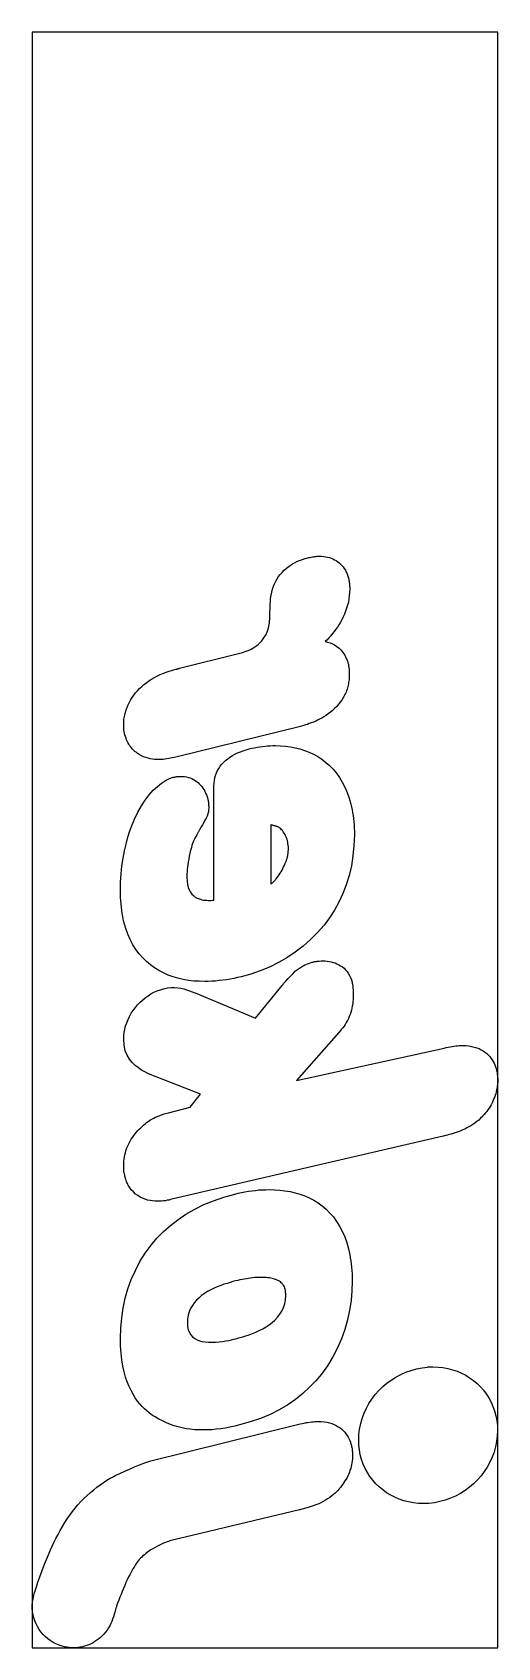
# Model space of a CAD drawing. Header units: millimetres. Extents: x 0 to 343, y 0 to 1190.
import ezdxf

# ---------------------------------------------------------------- set-up
doc = ezdxf.new("R2010")
doc.units = ezdxf.units.MM
doc.layers.add('CUT', color=7, linetype='Continuous')
doc.layers.add('ROLL', color=1, linetype='Continuous')

msp = doc.modelspace()

# ---------------------------------------------------------------- linework, layer by layer
at = {"layer": 'CUT'}
for points in [[(100.6, 655), (99.2, 654.8), (97.8, 654.6), (96.4, 654.4), (94.9, 654.3), (93.4, 654.3), (91.8, 654.3), (90.1, 654.4), (88.5, 654.6), (86.9, 654.8), (85.3, 655.2), (83.7, 655.7), (82.1, 656.3), (80.5, 657), (78.9, 657.9), (77.4, 658.9), (76.5, 659.6), (75.6, 660.3), (74.7, 661.1), (73.9, 662), (73.1, 662.8), (72.4, 663.8), (71.7, 664.7), (71.1, 665.7), (70.5, 666.8), (70, 667.8), (69.5, 668.9), (69.1, 670.1), (68.7, 671.2), (68.3, 672.4), (68, 673.6), (67.8, 674.8), (67.6, 676), (67.5, 677.3), (67.4, 678.5), (67.4, 679.8), (67.4, 681.8), (67.6, 683.9), (68, 686), (68.4, 688), (69, 690.1), (69.7, 692.1), (70.5, 694.1), (71.5, 696.1), (72.5, 698), (73.7, 699.9), (74.9, 701.6), (76.2, 703.3), (77.6, 704.9), (79.1, 706.5), (80.7, 708), (82.3, 709.5), (84.1, 710.9), (86, 712.2), (87.9, 713.5), (90, 714.7), (90, 714.7), (90, 714.7), (90, 714.7), (90.1, 714.7), (90.1, 714.8), (90.1, 714.8), (90.1, 714.8), (90.1, 714.8), (90.2, 714.8), (90.2, 714.8), (91.7, 715.7), (93.3, 716.4), (94.8, 717.1), (96.4, 717.7), (97.9, 718.3), (99.5, 718.9), (101, 719.4), (102.6, 719.8), (104.2, 720.3), (105.7, 720.8), (105.9, 720.8), (106, 720.8), (106.1, 720.9), (106.3, 720.9), (106.5, 720.9), (106.7, 721), (106.9, 721.1), (107.3, 721.2), (107.6, 721.3), (108.1, 721.4), (108.1, 721.4), (108.1, 721.4), (108.2, 721.4), (108.2, 721.4), (108.2, 721.4), (108.2, 721.5), (108.3, 721.5), (108.3, 721.5), (108.3, 721.5), (108.4, 721.5), (151.9, 732.3), (153, 732.6), (154.3, 732.9), (155.6, 733.3), (157, 733.8), (158.4, 734.3), (159.8, 734.9), (161.3, 735.6), (162.7, 736.4), (164.1, 737.2), (165.5, 738.2), (166.8, 739.3), (168, 740.4), (169.2, 741.7), (170.3, 743.2), (171.3, 744.7), (172.3, 746.4), (173.1, 748.3), (173.8, 750.4), (174.4, 752.6), (174.8, 755), (174.8, 755.4), (174.9, 756), (174.9, 756.7), (175, 757.5), (175, 758.4), (175.1, 759.3), (175.1, 760.3), (175.2, 761.4), (175.2, 762.5), (175.2, 763.6), (175.3, 764.8), (175.3, 766), (175.3, 767.1), (175.4, 768.2), (175.4, 769.3), (175.5, 770.2), (175.5, 771.1), (175.6, 771.9), (175.6, 772.5), (175.7, 772.9), (176, 775.3), (176.5, 777.6), (177.1, 779.8), (177.8, 781.9), (178.6, 783.8), (179.5, 785.7), (180.5, 787.4), (181.6, 789.1), (182.8, 790.6), (184.1, 792.1), (185.7, 793.8), (187.5, 795.3), (189.3, 796.7), (191.2, 797.9), (193.2, 799.1), (195.1, 800.1), (197.1, 800.9), (199.1, 801.7), (201.1, 802.3), (203, 802.8), (203.9, 803.1), (204.8, 803.2), (205.7, 803.4), (206.6, 803.6), (207.5, 803.7), (208.4, 803.8), (209.3, 803.9), (210.1, 804), (211, 804), (211.8, 804), (213.3, 804), (214.8, 803.9), (216.3, 803.7), (217.7, 803.4), (219, 803), (220.4, 802.6), (221.6, 802.1), (222.9, 801.5), (224.1, 800.8), (225.2, 800), (226.3, 799.2), (227.3, 798.3), (228.3, 797.3), (229.2, 796.2), (230, 795), (230.8, 793.8), (231.5, 792.4), (232.1, 791), (232.6, 789.4), (233.1, 787.8), (233.3, 787.1), (233.4, 786.3), (233.5, 785.6), (233.7, 784.8), (233.8, 784), (233.9, 783.1), (233.9, 782.3), (234, 781.5), (234, 780.6), (234, 779.7), (233.9, 777.3), (233.7, 775), (233.4, 772.6), (233, 770.3), (232.4, 768), (231.7, 765.8), (230.9, 763.6), (230.1, 761.4), (229.1, 759.3), (228.1, 757.2), (227.1, 755.4), (226, 753.6), (224.9, 751.9), (223.7, 750.2), (222.5, 748.5), (221.2, 747), (220, 745.4), (218.7, 743.9), (217.3, 742.5), (216, 741.2), (217.7, 740.8), (219.5, 740.2), (221.2, 739.5), (222.9, 738.7), (224.6, 737.6), (226.1, 736.3), (227.6, 734.8), (229, 733.1), (230.3, 731.1), (231.5, 728.8), (231.5, 728.8), (231.5, 728.8), (231.5, 728.7), (231.5, 728.7), (231.5, 728.7), (231.5, 728.7), (231.5, 728.7), (231.5, 728.6), (231.5, 728.6), (231.6, 728.6), (231.8, 728), (232.1, 727.4), (232.3, 726.8), (232.5, 726.2), (232.7, 725.5), (232.8, 724.9), (233, 724.3), (233.1, 723.6), (233.2, 723), (233.3, 722.3), (233.4, 721.7), (233.5, 721), (233.5, 720.4), (233.6, 719.8), (233.6, 719.2), (233.6, 718.5), (233.7, 717.9), (233.7, 717.3), (233.7, 716.7), (233.7, 716), (233.7, 715.1), (233.6, 714.1), (233.5, 713.1), (233.4, 712.1), (233.2, 711.1), (233.1, 710), (232.8, 709), (232.6, 708), (232.3, 707), (232, 706), (231.7, 705), (231.3, 704), (230.9, 703), (230.4, 702.1), (230, 701.2), (229.5, 700.2), (229, 699.4), (228.4, 698.5), (227.8, 697.6), (227.2, 696.8), (225.8, 695), (224.4, 693.4), (222.9, 691.9), (221.4, 690.4), (219.8, 689.1), (218.2, 687.9), (216.6, 686.8), (215, 685.8), (213.4, 684.8), (211.8, 683.9), (210.3, 683.2), (208.7, 682.4), (207.2, 681.8), (205.7, 681.2), (204.2, 680.7), (202.8, 680.2), (201.5, 679.8), (200.2, 679.4), (198.9, 679), (197.8, 678.7), (106.8, 656.3), (105.7, 656), (104.5, 655.8), (103.2, 655.5), (101.9, 655.2), (100.6, 655)], [(138.6, 649.3), (139.8, 650.8), (141, 652.2), (142.5, 653.6), (144.1, 654.8), (145.7, 656.1), (147.5, 657.2), (149.4, 658.2), (151.3, 659.2), (153.4, 660), (155.5, 660.8), (157.7, 661.5), (159.9, 662.2), (161.9, 662.6), (163.8, 663), (165.7, 663.3), (167.7, 663.7), (169.6, 663.9), (171.6, 664.1), (173.5, 664.3), (175.4, 664.4), (177.4, 664.5), (179.3, 664.5), (183, 664.4), (186.7, 664.2), (190.3, 663.7), (193.8, 663), (197.3, 662.1), (200.7, 661), (204.1, 659.7), (207.3, 658.2), (210.4, 656.4), (213.4, 654.5), (216.4, 652.2), (219.1, 649.8), (221.7, 647.1), (224.2, 644.2), (226.4, 641), (228.5, 637.6), (230.4, 634), (232.1, 630), (233.6, 625.9), (234.9, 621.4), (235.3, 619.4), (235.7, 617.3), (236.1, 615.2), (236.5, 613), (236.7, 610.8), (237, 608.5), (237.2, 606.1), (237.3, 603.7), (237.4, 601.3), (237.4, 598.8), (237.1, 590.9), (236.4, 583.3), (235.2, 575.9), (233.5, 568.8), (231.4, 562), (228.9, 555.5), (226, 549.3), (222.7, 543.3), (219, 537.7), (215.1, 532.3), (210.3, 526.8), (205.1, 521.6), (199.6, 516.7), (193.8, 512.3), (187.7, 508.3), (181.4, 504.7), (174.8, 501.4), (168, 498.6), (161, 496.2), (153.9, 494.2), (151.2, 493.6), (148.5, 493), (145.8, 492.5), (143.1, 492.1), (140.4, 491.7), (137.7, 491.4), (135, 491.1), (132.3, 490.9), (129.7, 490.8), (127.1, 490.8), (123, 490.9), (119, 491.1), (115.1, 491.6), (111.2, 492.3), (107.4, 493.2), (103.8, 494.2), (100.2, 495.5), (96.7, 497.1), (93.4, 498.8), (90.2, 500.8), (87.1, 503), (84.1, 505.4), (81.4, 508.2), (78.8, 511.1), (76.4, 514.3), (74.2, 517.8), (72.2, 521.6), (70.4, 525.6), (68.9, 529.9), (67.6, 534.6), (67.1, 536.6), (66.7, 538.7), (66.3, 540.9), (66, 543.1), (65.7, 545.4), (65.4, 547.8), (65.2, 550.2), (65.1, 552.6), (65, 555.2), (65, 557.7), (65.1, 564), (65.5, 570), (66.1, 575.9), (66.9, 581.5), (67.9, 586.9), (69.1, 592), (70.5, 597), (72, 601.7), (73.6, 606.1), (75.4, 610.3), (77.9, 615.5), (80.5, 620.2), (83.3, 624.4), (86.2, 628.2), (89.2, 631.6), (92.2, 634.5), (95.2, 636.9), (98.2, 638.8), (101.1, 640.2), (103.9, 641.2), (104.4, 641.3), (105, 641.4), (105.5, 641.6), (106.1, 641.6), (106.6, 641.7), (107.2, 641.8), (107.7, 641.9), (108.3, 641.9), (108.8, 641.9), (109.4, 641.9), (110.8, 641.9), (112.2, 641.7), (113.6, 641.5), (115, 641.1), (116.3, 640.7), (117.6, 640.2), (118.8, 639.6), (120, 638.9), (121.1, 638.1), (122.2, 637.3), (123.1, 636.4), (124.1, 635.4), (125, 634.4), (125.8, 633.3), (126.5, 632.1), (127.2, 630.9), (127.8, 629.6), (128.4, 628.3), (128.9, 626.9), (129.3, 625.4), (129.4, 624.8), (129.6, 624.1), (129.7, 623.5), (129.8, 622.8), (129.9, 622.1), (130, 621.4), (130, 620.7), (130.1, 620), (130.1, 619.3), (130.1, 618.6), (130, 617.2), (129.8, 615.7), (129.3, 614.2), (128.8, 612.6), (128.1, 611.1), (127.3, 609.5), (126.4, 607.8), (125.5, 606.2), (124.5, 604.6), (123.5, 602.9), (123.3, 602.6), (123.1, 602.2), (122.9, 601.9), (122.7, 601.5), (122.5, 601.1), (122.2, 600.7), (122, 600.3), (121.7, 599.9), (121.5, 599.4), (121.2, 598.9), (120.5, 597.7), (119.9, 596.4), (119.3, 595.1), (118.7, 593.7), (118.2, 592.4), (117.7, 590.9), (117.3, 589.5), (116.9, 588.1), (116.5, 586.6), (116.2, 585.2), (115.7, 583), (115.3, 580.9), (114.9, 578.8), (114.6, 576.8), (114.4, 574.9), (114.2, 573.2), (114.1, 571.5), (114, 570), (114, 568.7), (113.9, 567.5), (114.1, 564.7), (114.4, 562.2), (115, 560.1), (115.7, 558.2), (116.6, 556.5), (117.7, 555.1), (118.9, 554), (120.1, 553), (121.5, 552.2), (122.9, 551.6), (124, 551.3), (125.1, 551), (126.3, 550.8), (127.4, 550.7), (128.6, 550.6), (129.7, 550.5), (130.8, 550.5), (131.9, 550.5), (132.9, 550.6), (133.9, 550.6), (133.9, 634.7), (134, 636.8), (134.2, 638.8), (134.6, 640.7), (135.1, 642.6), (135.8, 644.4), (136.6, 646.1), (137.5, 647.7), (138.6, 649.3)], [(179, 565.5), (179.4, 565.9), (179.7, 566.3), (180.5, 567.3), (181.3, 568.3), (182, 569.4), (182.7, 570.5), (183.4, 571.6), (184.1, 572.8), (184.7, 574), (185.3, 575.3), (185.9, 576.5), (186.5, 577.8), (186.5, 577.9), (186.7, 578.4), (186.9, 578.8), (187.1, 579.3), (187.3, 579.8), (187.5, 580.3), (187.6, 580.8), (187.8, 581.3), (187.9, 581.8), (188.1, 582.4), (188.2, 582.9), (188.3, 583.5), (188.4, 584), (188.5, 584.6), (188.6, 585.1), (188.7, 585.7), (188.7, 586.3), (188.7, 586.9), (188.8, 587.5), (188.8, 588.1), (188.8, 588.7), (188.8, 589.9), (188.7, 591.2), (188.5, 592.3), (188.3, 593.5), (188.1, 594.5), (187.8, 595.5), (187.5, 596.5), (187.1, 597.4), (186.7, 598.2), (186.3, 599), (185.7, 600.1), (185, 601), (184.4, 601.9), (183.7, 602.6), (183.1, 603.2), (182.5, 603.8), (182, 604.2), (181.5, 604.5), (181.1, 604.7), (180.8, 604.8), (180.6, 604.8), (180.5, 604.9), (180.4, 604.9), (180.3, 604.9), (180.2, 605), (180.1, 605), (179.9, 605.1), (179.8, 605.1), (179.6, 605.2), (179.3, 605.3), (179.1, 605.3), (178.7, 605.4), (178.3, 605.5), (177.9, 605.6), (177.6, 605.7), (177.3, 605.8), (177, 605.9), (176.7, 606), (176.4, 606), (176.1, 606.1), (175.8, 606.1), (175.8, 562.4), (176.2, 562.7), (176.6, 563.1), (177, 563.5), (177.4, 563.8), (177.8, 564.2), (178.2, 564.6), (178.6, 565), (179, 565.5)], [(303, 376.8), (303, 376.8), (303, 376.8), (102.9, 330.3), (101.9, 330.1), (100.8, 329.8), (99.5, 329.6), (98.2, 329.3), (96.7, 329.2), (95.2, 329), (93.7, 328.9), (92.1, 328.9), (90.4, 328.9), (88.7, 329.1), (86.9, 329.4), (85, 329.8), (83.1, 330.3), (81.3, 331.1), (79.5, 331.9), (77.8, 333), (76.1, 334.2), (74.5, 335.7), (73, 337.4), (71.6, 339.3), (71.2, 340), (70.8, 340.7), (70.4, 341.3), (70.1, 342), (69.8, 342.8), (69.5, 343.5), (69.2, 344.3), (68.9, 345), (68.7, 345.8), (68.5, 346.6), (68.2, 347.4), (68.1, 348.2), (67.9, 349), (67.7, 349.9), (67.6, 350.7), (67.5, 351.5), (67.5, 352.4), (67.4, 353.3), (67.4, 354.1), (67.4, 355), (67.4, 356.7), (67.5, 358.3), (67.7, 359.9), (67.9, 361.5), (68.2, 363), (68.6, 364.5), (69, 365.9), (69.5, 367.4), (70, 368.7), (70.6, 370.1), (71.4, 371.7), (72.2, 373.2), (73, 374.6), (74, 376), (74.9, 377.3), (75.9, 378.6), (76.9, 379.8), (77.9, 380.9), (78.9, 382), (79.9, 383), (81, 384), (82.1, 385), (83.2, 385.9), (84.3, 386.8), (85.4, 387.6), (86.4, 388.3), (87.5, 389), (88.5, 389.6), (89.5, 390.1), (90.6, 390.7), (91.6, 391.1), (92.5, 391.6), (93.5, 391.9), (94.5, 392.3), (95.4, 392.6), (96.4, 393), (97.3, 393.3), (98.3, 393.5), (99.2, 393.8), (100.1, 394.1), (100.2, 394.1), (100.2, 394.1), (100.2, 394.1), (100.2, 394.1), (100.3, 394.1), (100.3, 394.1), (100.3, 394.1), (100.3, 394.1), (100.4, 394.1), (100.4, 394.1), (116.3, 398.1), (123.9, 407.7), (85.7, 422.8), (85.7, 422.8), (85.7, 422.8), (85.6, 422.8), (85.6, 422.8), (85.6, 422.8), (85.5, 422.9), (85.5, 422.9), (85.4, 422.9), (85.4, 422.9), (85.4, 422.9), (85.3, 422.9), (85.1, 423), (82.9, 424.2), (80.6, 425.5), (78.2, 427.1), (75.8, 428.9), (73.6, 431), (71.6, 433.5), (69.9, 436.4), (68.5, 439.8), (67.7, 443.8), (67.4, 448.3), (67.5, 450.7), (67.7, 453.1), (68.2, 455.6), (68.8, 458), (69.7, 460.4), (70.6, 462.8), (71.7, 465.1), (73, 467.4), (74.4, 469.5), (76, 471.6), (77.6, 473.6), (79.4, 475.4), (81.2, 477.1), (83.2, 478.7), (85.3, 480.2), (87.4, 481.6), (89.7, 482.8), (92, 483.8), (94.4, 484.7), (96.8, 485.4), (99.7, 486), (102.3, 486.3), (104.9, 486.3), (107.3, 486.2), (109.5, 485.8), (111.7, 485.3), (113.8, 484.7), (115.9, 484), (117.8, 483.2), (119.8, 482.5), (119.9, 482.4), (119.9, 482.4), (120, 482.4), (120, 482.4), (120, 482.4), (120, 482.4), (120, 482.4), (120, 482.4), (120.1, 482.3), (120.1, 482.3), (120.1, 482.3), (164.6, 463.7), (184.3, 487.9), (184.7, 488.3), (184.9, 488.6), (184.9, 488.6), (185, 488.8), (185.3, 489.2), (186.9, 491), (188.6, 492.9), (190.3, 494.8), (192.2, 496.7), (194.1, 498.5), (196.2, 500.1), (198.4, 501.6), (200.9, 503), (203.5, 504.1), (206.3, 505), (206.8, 505.1), (207.4, 505.2), (207.9, 505.3), (208.4, 505.4), (208.9, 505.5), (209.4, 505.6), (209.9, 505.7), (210.4, 505.7), (210.9, 505.8), (211.4, 505.8), (212.9, 505.9), (214.4, 505.9), (215.9, 505.9), (217.4, 505.7), (218.8, 505.5), (220.3, 505.2), (221.8, 504.8), (223.2, 504.4), (224.6, 503.8), (225.9, 503.1), (227.3, 502.3), (228.6, 501.5), (229.8, 500.5), (230.9, 499.4), (232, 498.1), (232.9, 496.8), (233.8, 495.3), (234.6, 493.8), (235.2, 492.1), (235.7, 490.3), (235.8, 489.9), (235.9, 489.4), (236, 489), (236.1, 488.6), (236.1, 488.2), (236.2, 487.8), (236.3, 487.4), (236.3, 487), (236.4, 486.6), (236.4, 486.2), (236.5, 484.4), (236.6, 482.7), (236.6, 481), (236.6, 479.3), (236.5, 477.6), (236.4, 476), (236.2, 474.4), (235.9, 472.7), (235.6, 471.2), (235.2, 469.6), (234.8, 468), (234.3, 466.5), (233.7, 465), (233, 463.5), (232.3, 462.1), (231.5, 460.6), (230.7, 459.2), (229.8, 457.9), (228.8, 456.6), (227.7, 455.3), (227.7, 455.2), (194.7, 417.8), (303.5, 441.7), (305, 442.1), (306.5, 442.4), (308, 442.7), (309.4, 442.9), (310.8, 443.1), (312.1, 443.3), (313.4, 443.4), (314.7, 443.5), (315.9, 443.6), (317.1, 443.6), (319.5, 443.5), (321.7, 443.3), (323.8, 443), (325.8, 442.5), (327.6, 442), (329.3, 441.3), (330.9, 440.5), (332.4, 439.7), (333.7, 438.7), (335, 437.7), (336.1, 436.7), (337.2, 435.5), (338.1, 434.4), (339, 433.1), (339.7, 431.9), (340.4, 430.6), (341, 429.3), (341.5, 428), (341.9, 426.7), (342.3, 425.5), (342.4, 424.7), (342.6, 423.9), (342.7, 423.1), (342.8, 422.3), (342.9, 421.6), (343, 420.8), (343, 420.1), (343.1, 419.4), (343.1, 418.7), (343.1, 418), (343.1, 416.6), (343, 415.2), (342.8, 413.7), (342.6, 412.3), (342.3, 410.9), (342, 409.5), (341.6, 408.1), (341.2, 406.7), (340.7, 405.3), (340.1, 404), (339.6, 402.6), (338.9, 401.3), (338.2, 400), (337.5, 398.7), (336.7, 397.5), (335.9, 396.3), (335, 395.1), (334.1, 393.9), (333.2, 392.8), (332.2, 391.7), (332.1, 391.7), (332.1, 391.6), (332.1, 391.6), (332.1, 391.6), (332, 391.5), (332, 391.5), (332, 391.5), (332, 391.4), (331.9, 391.4), (331.9, 391.3), (330.5, 390), (329.1, 388.7), (327.7, 387.6), (326.3, 386.5), (324.8, 385.5), (323.4, 384.5), (321.9, 383.7), (320.4, 382.9), (318.9, 382.1), (317.4, 381.4), (316, 380.8), (314.6, 380.3), (313.2, 379.7), (311.7, 379.2), (310.3, 378.8), (308.8, 378.4), (307.4, 378), (306, 377.6), (304.5, 377.2), (303.1, 376.9), (303.1, 376.9), (303.1, 376.9), (303.1, 376.8), (303, 376.8), (303, 376.8), (303, 376.8), (303, 376.8), (303, 376.8)], [(164.5, 336.9), (167, 337.2), (169.6, 337.3), (172.1, 337.4), (174.6, 337.5), (178.5, 337.4), (182.4, 337.1), (186.2, 336.6), (190, 336), (193.7, 335.1), (197.3, 334.1), (200.8, 332.8), (204.2, 331.3), (207.5, 329.6), (210.7, 327.7), (213.7, 325.4), (216.6, 323), (219.4, 320.2), (222, 317.3), (224.3, 314), (226.5, 310.6), (228.5, 306.8), (230.3, 302.7), (231.8, 298.4), (233.1, 293.8), (233.6, 291.7), (234, 289.5), (234.4, 287.3), (234.8, 285), (235.1, 282.7), (235.3, 280.3), (235.5, 277.8), (235.7, 275.3), (235.8, 272.7), (235.8, 270.1), (235.6, 263), (235, 255.8), (233.9, 248.7), (232.4, 241.6), (230.4, 234.5), (228, 227.6), (225.1, 220.8), (221.6, 214.2), (217.7, 207.7), (213.2, 201.6), (209, 196.5), (204.4, 191.8), (199.5, 187.2), (194.1, 182.9), (188.3, 179), (182, 175.3), (175.4, 171.9), (168.3, 168.9), (160.7, 166.3), (152.7, 164.1), (149.2, 163.2), (145.7, 162.5), (142.3, 161.8), (138.9, 161.3), (135.6, 160.9), (132.3, 160.6), (129.1, 160.4), (125.9, 160.4), (122.8, 160.4), (119.7, 160.6), (116.6, 160.9), (113.5, 161.3), (110.5, 161.9), (107.6, 162.6), (104.6, 163.5), (101.8, 164.5), (98.9, 165.7), (96.1, 167), (93.4, 168.4), (90.7, 170.1), (89.2, 170.9), (87.7, 171.9), (86.1, 173.1), (84.5, 174.4), (82.8, 175.9), (81, 177.6), (79.3, 179.6), (77.6, 181.7), (75.9, 184.1), (74.3, 186.7), (72.8, 189.4), (71.4, 192.5), (70, 195.8), (68.8, 199.4), (67.7, 203.3), (66.8, 207.5), (66, 212.1), (65.5, 217), (65.1, 222.3), (65, 227.9), (65.2, 235.4), (65.9, 242.9), (67, 250.2), (68.5, 257.4), (70.5, 264.4), (73, 271.3), (76, 277.9), (79.4, 284.4), (83.2, 290.6), (87.6, 296.5), (91.9, 301.6), (96.7, 306.5), (101.8, 311), (107.4, 315.3), (113.3, 319.3), (119.7, 323), (126.4, 326.4), (133.6, 329.3), (141.2, 331.9), (149.3, 334.2), (151.8, 334.8), (154.3, 335.3), (156.8, 335.8), (159.4, 336.2), (161.9, 336.6), (164.5, 336.9)], [(159.8, 230.5), (162.3, 231.4), (164.8, 232.4), (167.3, 233.6), (169.9, 234.9), (172.4, 236.4), (174.6, 237.9), (176.8, 239.6), (178.9, 241.4), (180.8, 243.4), (182.5, 245.6), (184, 248), (185.2, 250.6), (186.1, 253.3), (186.7, 256.3), (186.8, 259.5), (186.8, 260.7), (186.7, 261.9), (186.6, 263), (186.4, 264), (186.1, 264.9), (185.8, 265.8), (185.4, 266.5), (185, 267.2), (184.5, 267.8), (184.1, 268.4), (183.5, 268.9), (182.9, 269.4), (182.3, 269.9), (181.6, 270.3), (180.9, 270.6), (180.1, 271), (179.4, 271.3), (178.5, 271.6), (177.7, 271.8), (176.9, 272), (175.8, 272.2), (174.8, 272.4), (173.7, 272.5), (172.6, 272.7), (171.4, 272.7), (170.2, 272.8), (169, 272.8), (167.8, 272.8), (166.5, 272.8), (165.2, 272.7), (163.8, 272.6), (162.3, 272.4), (160.9, 272.3), (159.4, 272), (157.8, 271.8), (156.3, 271.5), (154.7, 271.2), (153.1, 270.9), (151.4, 270.5), (149.8, 270.2), (147.8, 269.7), (145.8, 269.1), (143.6, 268.4), (141.2, 267.7), (138.9, 266.8), (136.4, 265.9), (134, 264.8), (131.6, 263.7), (129.2, 262.4), (126.9, 260.9), (124.8, 259.4), (122.9, 257.8), (121.1, 256.1), (119.4, 254.1), (118, 252.1), (116.7, 249.8), (115.7, 247.5), (114.9, 244.9), (114.4, 242.1), (114.3, 239.2), (114.5, 236.5), (115, 234.1), (115.8, 232.1), (116.9, 230.4), (118.2, 228.9), (119.8, 227.8), (121.5, 226.8), (123.3, 226.1), (125.3, 225.6), (127.4, 225.3), (130, 225.1), (132.5, 225), (135.1, 225.1), (137.7, 225.3), (140.2, 225.6), (142.6, 226), (144.8, 226.4), (146.8, 226.9), (148.6, 227.3), (150.1, 227.6), (151.6, 228), (153.3, 228.5), (155.3, 229), (157.5, 229.7), (159.8, 230.5)], [(264.6, 197.2), (268.1, 199.4), (271.6, 201.3), (275.3, 203), (279.2, 204.3), (283.2, 205.4), (287.3, 206.2), (291.4, 206.7), (291.8, 206.8), (292.2, 206.8), (292.5, 206.8), (292.9, 206.8), (293.3, 206.8), (293.7, 206.8), (294.1, 206.8), (294.5, 206.8), (294.9, 206.8), (295.3, 206.8), (299.1, 206.7), (302.7, 206.3), (306.3, 205.7), (309.8, 204.8), (313.1, 203.6), (316.4, 202.3), (319.5, 200.7), (322.4, 198.9), (325.2, 196.8), (327.9, 194.6), (330.3, 192.2), (332.6, 189.6), (334.7, 186.9), (336.6, 184), (338.2, 180.9), (339.6, 177.7), (340.8, 174.4), (341.8, 170.9), (342.5, 167.4), (342.9, 163.7), (342.9, 163.4), (343, 163), (343, 162.7), (343, 162.3), (343, 162), (343, 161.6), (343, 161.2), (343, 160.9), (343, 160.5), (343, 160.1), (342.8, 156), (342.3, 151.9), (341.5, 147.9), (340.4, 144.1), (339, 140.3), (337.3, 136.6), (335.4, 133.1), (333.2, 129.8), (330.8, 126.6), (328.1, 123.6), (325.3, 120.8), (322.2, 118.2), (319, 115.8), (315.6, 113.6), (312, 111.7), (308.3, 110.1), (304.4, 108.7), (300.5, 107.6), (296.4, 106.8), (292.2, 106.3), (291.8, 106.3), (291.5, 106.2), (291.1, 106.2), (290.7, 106.2), (290.3, 106.2), (290, 106.2), (289.6, 106.2), (289.1, 106.2), (288.7, 106.2), (288.3, 106.2), (284.6, 106.3), (280.9, 106.7), (277.3, 107.4), (273.9, 108.3), (270.5, 109.4), (267.3, 110.8), (264.2, 112.4), (261.2, 114.2), (258.4, 116.2), (255.8, 118.4), (253.3, 120.8), (251, 123.4), (248.9, 126.1), (247.1, 129), (245.4, 132.1), (244, 135.3), (242.8, 138.6), (241.8, 142.1), (241.1, 145.7), (240.7, 149.3), (240.7, 149.7), (240.7, 150), (240.7, 150.3), (240.6, 150.7), (240.6, 151), (240.6, 151.4), (240.6, 151.8), (240.6, 152.2), (240.6, 152.5), (240.6, 152.9), (240.8, 157.1), (241.3, 161.1), (242.1, 165.1), (243.2, 168.9), (244.6, 172.7), (246.3, 176.4), (248.2, 179.9), (250.4, 183.2), (252.8, 186.4), (255.5, 189.5), (258.3, 192.3), (261.4, 194.8), (264.6, 197.2)], [(61.1, 27.2), (61, 26.7), (60.8, 26.2), (60.3, 24.5), (59.8, 22.8), (59.2, 21.1), (58.6, 19.4), (57.9, 17.8), (57.1, 16.2), (56.2, 14.6), (55.2, 13), (54, 11.5), (52.7, 9.9), (51.5, 8.7), (50.3, 7.5), (49, 6.5), (47.6, 5.5), (46.2, 4.5), (44.8, 3.7), (43.3, 2.9), (41.8, 2.2), (40.2, 1.6), (38.6, 1.1), (37, 0.7), (35.4, 0.4), (33.8, 0.2), (32.1, 0), (30.5, 0), (28.8, 0), (27.1, 0.2), (25.4, 0.4), (23.7, 0.7), (22.1, 1.1), (19.7, 1.9), (17.4, 2.8), (15.3, 3.9), (13.3, 5.2), (11.4, 6.6), (9.6, 8.2), (7.9, 9.8), (6.4, 11.6), (5.1, 13.5), (3.9, 15.5), (2.8, 17.6), (1.9, 19.7), (1.2, 21.9), (0.6, 24.2), (0.2, 26.5), (0, 28.9), (0, 31.3), (0.2, 33.7), (0.6, 36.1), (1.1, 38.5), (1.5, 39.9), (2.1, 42), (3, 44.8), (4.1, 48.3), (5.5, 52.3), (7.2, 56.8), (9, 61.6), (11.1, 66.8), (13.4, 72.1), (16, 77.5), (17.4, 80.5), (19, 83.5), (20.6, 86.4), (22.3, 89.3), (24, 92.2), (25.8, 95), (27.7, 97.7), (29.6, 100.3), (31.5, 102.9), (33.6, 105.3), (35.8, 107.7), (38.1, 110), (40.5, 112.2), (42.8, 114.3), (45.3, 116.3), (47.7, 118.2), (50.1, 120), (52.5, 121.7), (55, 123.3), (57.4, 124.8), (59.1, 125.7), (61.6, 127), (64.6, 128.4), (68.1, 130), (71.7, 131.6), (75.4, 133.2), (79, 134.7), (82.3, 135.9), (85.1, 137), (87.3, 137.6), (197.4, 164.8), (198.9, 165.2), (200.4, 165.5), (201.8, 165.8), (203.2, 166), (204.5, 166.2), (205.9, 166.4), (207.1, 166.5), (208.4, 166.6), (209.6, 166.7), (210.7, 166.7), (213, 166.6), (215.2, 166.4), (217.2, 166.1), (219.1, 165.6), (220.9, 165.1), (222.6, 164.4), (224.1, 163.6), (225.5, 162.8), (226.9, 161.9), (228.1, 160.9), (229.2, 159.9), (230.3, 158.8), (231.2, 157.6), (232, 156.4), (232.8, 155.2), (233.4, 154), (234, 152.7), (234.5, 151.5), (234.9, 150.2), (235.2, 149), (235.4, 148.2), (235.6, 147.4), (235.7, 146.6), (235.8, 145.9), (235.9, 145.1), (236, 144.4), (236.1, 143.7), (236.1, 143), (236.1, 142.4), (236.1, 141.8), (236.1, 140.4), (236, 139), (235.8, 137.6), (235.6, 136.2), (235.4, 134.8), (235, 133.4), (234.7, 132.1), (234.2, 130.7), (233.8, 129.4), (233.3, 128), (232.6, 126.7), (232, 125.4), (231.3, 124.1), (230.5, 122.9), (229.7, 121.7), (228.9, 120.5), (228, 119.3), (227.1, 118.1), (226.2, 117), (225.2, 115.8), (224.3, 114.9), (223.3, 113.9), (222.1, 112.8), (220.7, 111.8), (219.3, 110.7), (217.7, 109.6), (216.1, 108.6), (214.5, 107.7), (212.8, 106.8), (211.2, 106), (209.8, 105.4), (208.4, 104.9), (207, 104.4), (205.5, 103.9), (204.1, 103.5), (202.7, 103.1), (201.3, 102.7), (199.9, 102.3), (198.6, 102), (197.2, 101.6), (197.1, 101.6), (102.3, 78.9), (101.5, 78.6), (100.5, 78.3), (99.4, 77.9), (98.1, 77.5), (96.8, 76.9), (95.3, 76.3), (93.8, 75.5), (92.2, 74.8), (90.5, 73.9), (88.9, 72.9), (87.8, 72.3), (86.7, 71.6), (85.7, 70.9), (84.6, 70.1), (83.6, 69.4), (82.6, 68.5), (81.6, 67.7), (80.7, 66.8), (79.8, 65.9), (78.9, 65), (78.1, 64), (77.3, 63), (76.5, 61.9), (75.8, 60.7), (75, 59.4), (74.2, 58.1), (73.4, 56.7), (72.6, 55.2), (71.8, 53.7), (71, 52.1), (70, 50.1), (69, 48), (68.1, 45.8), (67.2, 43.7), (66.2, 41.5), (65.4, 39.3), (64.5, 37.2), (63.7, 35), (62.9, 32.9), (62.2, 30.7), (62.1, 30.4), (62, 30), (61.8, 29.6), (61.7, 29.2), (61.6, 28.7), (61.4, 28.2), (61.3, 27.7), (61.1, 27.2)]]:
    msp.add_lwpolyline(points, close=True, dxfattribs=at)
at = {"layer": 'ROLL'}
msp.add_lwpolyline([(0, 0), (343.1, 0), (343.1, 1190), (0, 1190)], close=True, dxfattribs=at)

doc.saveas('drawing.dxf')
